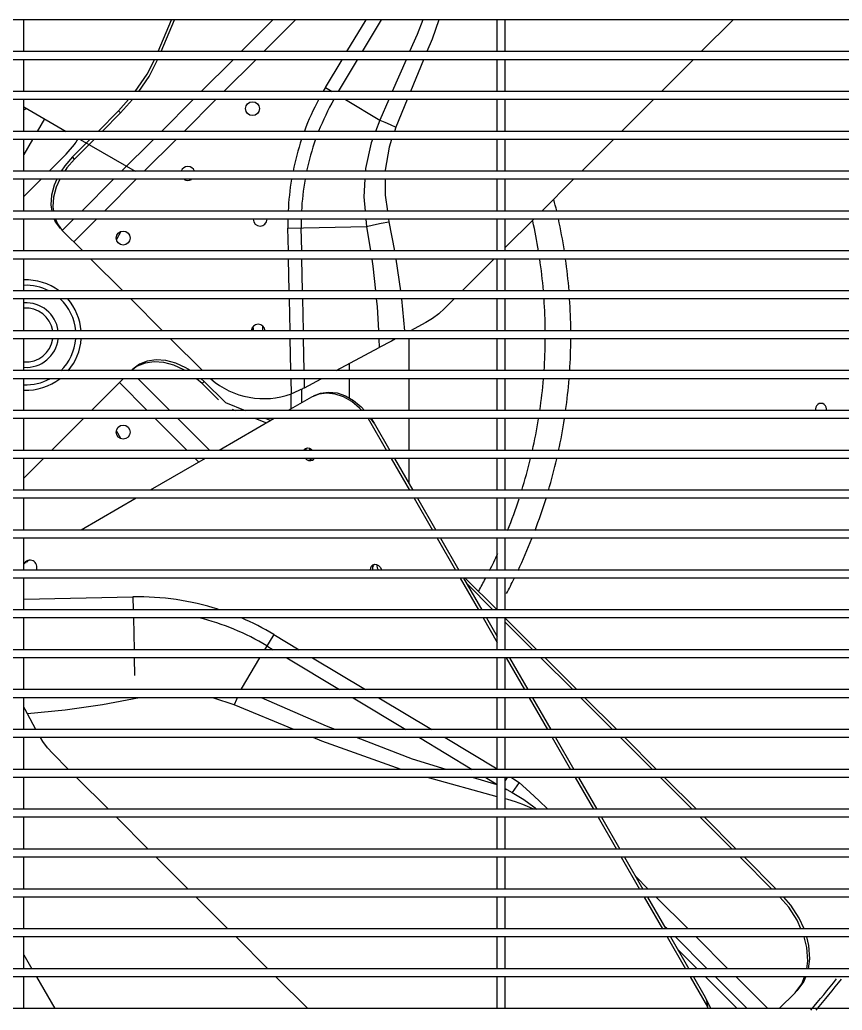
# Model space of a CAD drawing. Header units: metres. Extents: x -367 to 374, y -238 to 224.
# Drawn here: x 358.4596 to 358.7653, y 198.6526 to 199.0206 of the extents above; entities that cross this region are included whole.
import ezdxf
from ezdxf.enums import TextEntityAlignment as Align

# ---------------------------------------------------------------- set-up
doc = ezdxf.new("R2010")
doc.units = ezdxf.units.M
for name, color, linetype in [('ELE-ALIMENTADORES', 160, 'Continuous'), ('LA_BAU_BASES GERAIS_R00$0$ARQ-XREF-ATT', 8, 'Continuous'), ('LA_BAU_BASES GERAIS_R00$0$BASE', 253, 'Continuous'), ('LA_BAU_BASES GERAIS_R00$0$dutos', 31, 'Continuous')]:
    doc.layers.add(name, color=color, linetype=linetype)
doc.styles.add('LA_BAU_BASES GERAIS_R00$0$R60-125-RS', font='romans.shx', dxfattribs={"height": 0.19})
doc.styles.add('LA_BAU_BASES GERAIS_R00$0$R80-100-RS', font='romans.shx', dxfattribs={"height": 0.203})

# ---------------------------------------------------------------- blocks, each defined once
blk = doc.blocks.new('LA_BAU_BASES GERAIS_R00$0$A$C2E3D5B4E')
at = {"layer": 'LA_BAU_BASES GERAIS_R00$0$dutos', "color": 251}
for p, q in [((-7.868381703277805, 21.07064130551078), (-8.714315808806987, 21.07064130551078)), ((-8.288918694490576, 21.05882130551078), (-8.288918694490576, 21.07064130551078)), ((-8.238966934415657, 21.05882130551078), (-8.23400012191928, 21.07064130551078)), ((-8.23786627623565, 21.05882130551078), (-8.232899463739273, 21.07064130551078)), ((-8.208145084177886, 21.05882130551078), (-8.196325084177829, 21.07064130551078)), ((-8.199695084178188, 21.05882130551078), (-8.187875084178245, 21.07064130551078)), ((-8.168817129685863, 21.05882130551078), (-8.161714957169124, 21.07064130551078)), ((-8.163029007134924, 21.05882130551078), (-8.155926834617162, 21.07064130551078)), ((-8.11291869448985, 21.05882130551078), (-8.11291869448985, 21.07064130551078)), ((-8.109918694489807, 21.05882130551078), (-8.109918694489807, 21.07064130551078)), ((-8.037060524504454, 21.05882130551078), (-8.025240524504397, 21.07064130551078)), ((-7.868381703277805, 21.05882130551078), (-8.714315808806987, 21.05882130551078)), ((-7.868381703277805, 21.05582130551078), (-8.714315808806987, 21.05582130551078)), ((-8.288918694490576, 21.04400130551078), (-8.288918694490576, 21.05582130551078)), ((-8.222965084177872, 21.04400130551078), (-8.211145084177815, 21.05582130551078)), ((-8.214515084178174, 21.04400130551078), (-8.202695084178231, 21.05582130551078)), ((-8.17681599287971, 21.0455089616166), (-8.1706197115426, 21.05582130551078)), ((-8.171933761508399, 21.04400130551078), (-8.16483158899166, 21.05582130551078)), ((-8.146800689727002, 21.05582130551078), (-8.151959697860434, 21.04400130551078)), ((-8.140304104704796, 21.05582130551078), (-8.145179138621074, 21.04400130551078)), ((-8.11291869448985, 21.04400130551078), (-8.11291869448985, 21.05582130551078)), ((-8.109918694489807, 21.04400130551078), (-8.109918694489807, 21.05582130551078)), ((-8.05188052450444, 21.04400130551078), (-8.040060524504383, 21.05582130551078)), ((-7.868381703277805, 21.04400130551078), (-8.714315808806987, 21.04400130551078)), ((-8.17681599287971, 21.0455089616166), (-8.17430683175644, 21.04400130551078)), ((-7.868381703277805, 21.04100130551078), (-8.714315808806987, 21.04100130551078)), ((-8.288918694490576, 21.02918130551078), (-8.288918694490576, 21.04100130551078)), ((-8.253710605129868, 21.03680578455878), (-8.250003943439651, 21.04100130551078)), ((-8.25293560512955, 21.03603078455951), (-8.248544245915355, 21.04100130551078)), ((-8.237785084177858, 21.02918130551078), (-8.225965084177801, 21.04100130551078)), ((-8.229335084178274, 21.02918130551078), (-8.217515084178217, 21.04100130551078)), ((-8.16931399330872, 21.04100130551078), (-8.156602684976406, 21.03336358091733)), ((-8.15326909078874, 21.04100130551078), (-8.156602684976406, 21.03336358091733)), ((-8.14641645687459, 21.04100130551078), (-8.15062982086772, 21.03078558942605)), ((-8.11291869448985, 21.02918130551078), (-8.11291869448985, 21.04100130551078)), ((-8.109918694489807, 21.02918130551078), (-8.109918694489807, 21.04100130551078)), ((-8.066700524504427, 21.02918130551078), (-8.05488052450437, 21.04100130551078)), ((-8.288918694490576, 21.03825336550205), (-8.273205425654965, 21.02918130551078)), ((-8.261335084177858, 21.02918130551078), (-8.253710605129868, 21.03680578455878)), ((-8.259785084178247, 21.02918130551078), (-8.25293560512955, 21.03603078455951)), ((-8.25293560512955, 21.03603078455951), (-8.253710605129868, 21.03680578455878)), ((-8.281266149746557, 21.03383516673442), (-8.283953057777126, 21.02918130551078)), ((-8.156602684976406, 21.03336358091733), (-8.158208285984415, 21.02918130551078)), ((-7.868381703277805, 21.02918130551078), (-8.714315808806987, 21.02918130551078)), ((-8.15062982086772, 21.03078558942605), (-8.151172980816796, 21.02918130551078)), ((-7.868381703277805, 21.02618130551078), (-8.714315808806987, 21.02618130551078)), ((-8.288918694490576, 21.01436130551078), (-8.288918694490576, 21.02618130551078)), ((-8.285685108584403, 21.02618130551078), (-8.288918694490576, 21.02058057043151)), ((-8.270840089244416, 21.01967630044424), (-8.264335084177901, 21.02618130551078)), ((-8.270065089243985, 21.01890130044496), (-8.262785084178176, 21.02618130551078)), ((-8.268009273231996, 21.02618130551078), (-8.247536432686616, 21.01436130551078)), ((-8.252605084177844, 21.01436130551078), (-8.240785084177901, 21.02618130551078)), ((-8.24415508417826, 21.01436130551078), (-8.232335084178203, 21.02618130551078)), ((-8.11291869448985, 21.01436130551078), (-8.11291869448985, 21.02618130551078)), ((-8.109918694489807, 21.01436130551078), (-8.109918694489807, 21.02618130551078)), ((-8.081520524504413, 21.01436130551078), (-8.069700524504356, 21.02618130551078)), ((-8.273224865554539, 21.02064686319333), (-8.270158540818215, 21.02423888693733)), ((-8.279510423237184, 21.01436130551078), (-8.273224865554539, 21.02064686319333)), ((-8.270065089243985, 21.01890130044496), (-8.270840089244416, 21.01967630044424)), ((-7.868381703277805, 21.01436130551078), (-8.714315808806987, 21.01436130551078)), ((-7.868381703277805, 21.01136130551078), (-8.714315808806987, 21.01136130551078)), ((-8.288918694490576, 21.00495303425733), (-8.282510423237113, 21.01136130551078)), ((-8.288918694490576, 20.99954130551078), (-8.288918694490576, 21.01136130551078)), ((-8.26742508417783, 20.99954130551078), (-8.255605084177887, 21.01136130551078)), ((-8.258975084178246, 20.99954130551078), (-8.247155084178189, 21.01136130551078)), ((-8.11291869448985, 20.99954130551078), (-8.11291869448985, 21.01136130551078)), ((-8.109918694489807, 20.99954130551078), (-8.109918694489807, 21.01136130551078)), ((-8.096340524504399, 20.99954130551078), (-8.084520524504455, 21.01136130551078)), ((-7.868381703277805, 20.99954130551078), (-8.714315808806987, 20.99954130551078)), ((-7.868381703277805, 20.99654130551078), (-8.714315808806987, 20.99654130551078)), ((-8.288918694490576, 20.98472130551078), (-8.288918694490576, 20.99654130551078)), ((-8.277168370782192, 20.99654130551078), (-8.276468521085121, 20.99478985568788)), ((-8.274621438430586, 20.99234495125805), (-8.270425084177873, 20.99654130551078)), ((-8.270396438430225, 20.98811995125878), (-8.261975084178175, 20.99654130551078)), ((-8.16177544441382, 20.99654130551078), (-8.161524934468048, 20.99377812981987)), ((-8.153352939340039, 20.99654130551078), (-8.1532173256644, 20.9955991210326)), ((-8.1532173256644, 20.9955991210326), (-8.15114512012326, 20.98472130551078)), ((-8.11291869448985, 20.98472130551078), (-8.11291869448985, 20.99654130551078)), ((-8.109918694489807, 20.98472130551078), (-8.109918694489807, 20.99654130551078)), ((-8.109918694489807, 20.98596313552533), (-8.099340524504441, 20.99654130551078)), ((-8.276468521085121, 20.99478985568788), (-8.274621438430586, 20.99234495125805)), ((-8.274621438430586, 20.99234495125805), (-8.266997792682218, 20.98472130551078)), ((-8.252836562266566, 20.99196395831623), (-8.254536867001889, 20.98901894412605)), ((-8.190742954543339, 20.99316552629188), (-8.161524934468048, 20.99377812981987)), ((-8.190565907658197, 20.98472130551078), (-8.190742954543339, 20.99316552629188)), ((-8.185603427880778, 20.98472130551078), (-8.185782655313119, 20.99326952706933)), ((-8.161524934468048, 20.99377812981987), (-8.16008121382663, 20.98472130551078)), ((-7.868381703277805, 20.98472130551078), (-8.714315808806987, 20.98472130551078)), ((-7.868381703277805, 20.98172130551078), (-8.714315808806987, 20.98172130551078)), ((-8.288918694490576, 20.96990130551078), (-8.288918694490576, 20.98172130551078)), ((-8.263997792682176, 20.98172130551078), (-8.252177792682232, 20.96990130551078)), ((-8.19025518214437, 20.96990130551078), (-8.190503007756774, 20.98172130551078)), ((-8.185292702368088, 20.96990130551078), (-8.185540527979356, 20.98172130551078)), ((-8.150583094799686, 20.98172130551078), (-8.148925579003276, 20.96990130551078)), ((-8.12598052450437, 20.96990130551078), (-8.114160524504427, 20.98172130551078)), ((-8.11291869448985, 20.96990130551078), (-8.11291869448985, 20.98172130551078)), ((-8.109918694489807, 20.96990130551078), (-8.109918694489807, 20.98172130551078)), ((-7.868381703277805, 20.96990130551078), (-8.714315808806987, 20.96990130551078)), ((-7.868381703277805, 20.96690130551078), (-8.714315808806987, 20.96690130551078)), ((-8.288918694490576, 20.95508130551078), (-8.288918694490576, 20.96690130551078)), ((-8.24917779268219, 20.96690130551078), (-8.237357792682246, 20.95508130551078)), ((-8.189944456630542, 20.95508130551078), (-8.190192282242947, 20.96690130551078)), ((-8.18498197685426, 20.95508130551078), (-8.185229802466552, 20.96690130551078)), ((-8.148555230552347, 20.96690130551078), (-8.14742610852511, 20.95508130551078)), ((-8.132510616098898, 20.96337121391733), (-8.128980524504414, 20.96690130551078)), ((-8.11291869448985, 20.95508130551078), (-8.11291869448985, 20.96690130551078)), ((-8.109918694489807, 20.95508130551078), (-8.109918694489807, 20.96690130551078)), ((-7.868381703277805, 20.95508130551078), (-8.714315808806987, 20.95508130551078)), ((-8.139500824843367, 20.95817028435442), (-8.145237499838913, 20.95508130551078)), ((-7.868381703277805, 20.95208130551078), (-8.714315808806987, 20.95208130551078)), ((-8.288918694490576, 20.94026130551078), (-8.288918694490576, 20.95208130551078)), ((-8.234357792682204, 20.95208130551078), (-8.22253779268226, 20.94026130551078)), ((-8.189633731117851, 20.94026130551078), (-8.18988155672912, 20.95208130551078)), ((-8.184671251341456, 20.94026130551078), (-8.184919076952724, 20.95208130551078)), ((-8.156963859518896, 20.95208130551078), (-8.156786811523261, 20.94886244537296)), ((-8.150739561608361, 20.95208130551078), (-8.152202602932789, 20.95123458217915)), ((-8.145672775237813, 20.94026130551078), (-8.145672775237813, 20.95208130551078)), ((-8.11291869448985, 20.94026130551078), (-8.11291869448985, 20.95208130551078)), ((-8.109918694489807, 20.94026130551078), (-8.109918694489807, 20.95208130551078)), ((-8.172760356982621, 20.94026130551078), (-8.156786811523261, 20.94886244537296)), ((-7.868381703277805, 20.94026130551078), (-8.714315808806987, 20.94026130551078)), ((-8.246755971251673, 20.94186613210532), (-8.248880211680444, 20.94026130551078)), ((-8.167902775237849, 20.94026130551078), (-8.167902775237849, 20.94287692644933)), ((-7.868381703277805, 20.93726130551078), (-8.714315808806987, 20.93726130551078)), ((-8.288918694490576, 20.92544130551078), (-8.288918694490576, 20.93726130551078)), ((-8.251958619621519, 20.93726130551078), (-8.263778619621462, 20.92544130551078)), ((-8.246443131741444, 20.93726130551078), (-8.2346231317415, 20.92544130551078)), ((-8.222644526495628, 20.93546270026424), (-8.224712409192762, 20.93726130551078)), ((-8.221869526495311, 20.9362377002646), (-8.223046380383721, 20.93726130551078)), ((-8.189452863011638, 20.93163483227842), (-8.189570831216429, 20.93726130551078)), ((-8.184538281798268, 20.93391934599442), (-8.184608351438897, 20.93726130551078)), ((-8.184538281798268, 20.93391934599442), (-8.178331785553837, 20.93726130551078)), ((-8.167902775237849, 20.93004333101296), (-8.167902775237849, 20.93726130551078)), ((-8.145672775237813, 20.92544130551078), (-8.145672775237813, 20.93726130551078)), ((-8.11291869448985, 20.92544130551078), (-8.11291869448985, 20.93726130551078)), ((-8.109918694489807, 20.92544130551078), (-8.109918694489807, 20.93726130551078)), ((-8.253425875681842, 20.93579404945041), (-8.243073131742221, 20.92544130551078)), ((-8.222644526495628, 20.93546270026424), (-8.221869526495311, 20.9362377002646)), ((-8.222644526495628, 20.93546270026424), (-8.216574846283265, 20.92939302005296)), ((-8.221869526495311, 20.9362377002646), (-8.214010213100437, 20.92837838686969)), ((-8.185549107959673, 20.9283686569446), (-8.185549107959673, 20.93342094258278)), ((-8.181991665734927, 20.93042254717042), (-8.190619429374237, 20.92544130551078)), ((-8.189574107959288, 20.92604482211078), (-8.189574107959288, 20.93163483227842)), ((-8.17930876846117, 20.93152365987551), (-8.181991665734927, 20.93042254717042)), ((-7.868381703277805, 20.92544130551078), (-8.714315808806987, 20.92544130551078)), ((-8.214010213100437, 20.92837838686969), (-8.206586312087666, 20.92544130551078)), ((-8.211507640314267, 20.92587581408242), (-8.210409356598234, 20.92544130551078)), ((-7.868381703277805, 20.92244130551078), (-8.714315808806987, 20.92244130551078)), ((-8.288918694490576, 20.91062130551078), (-8.288918694490576, 20.92244130551078)), ((-8.266778619621505, 20.92244130551078), (-8.278598619621448, 20.91062130551078)), ((-8.240073131742179, 20.92244130551078), (-8.228253131742235, 20.91062130551078)), ((-8.231623131741458, 20.92244130551078), (-8.219803131741514, 20.91062130551078)), ((-8.195815581797092, 20.92244130551078), (-8.216288422342586, 20.91062130551078)), ((-8.202826419553844, 20.92244130551078), (-8.198666284242222, 20.92079545168642)), ((-8.199003375044413, 20.92244130551078), (-8.197111782096727, 20.92169294391878)), ((-8.160945670398178, 20.92244130551078), (-8.154121390216005, 20.91062130551078)), ((-8.159858727772075, 20.92244130551078), (-8.158727352934534, 20.92076019548133)), ((-8.145672775237813, 20.91062130551078), (-8.145672775237813, 20.92244130551078)), ((-8.11291869448985, 20.91062130551078), (-8.11291869448985, 20.92244130551078)), ((-8.109918694489807, 20.91062130551078), (-8.109918694489807, 20.92244130551078)), ((-8.252826065012414, 20.91497666691442), (-8.254535699327676, 20.91793784041042)), ((-8.158727352150208, 20.92076019412097), (-8.152873662081447, 20.91062130551078)), ((-7.868381703277805, 20.91062130551078), (-8.714315808806987, 20.91062130551078)), ((-7.868381703277805, 20.90762130551078), (-8.714315808806987, 20.90762130551078)), ((-8.28159861962149, 20.90762130551078), (-8.288918694490576, 20.90030123064169)), ((-8.288918694490576, 20.89580130551078), (-8.288918694490576, 20.90762130551078)), ((-8.221484574764418, 20.90762130551078), (-8.241957415309912, 20.89580130551078)), ((-8.225253131742193, 20.90762130551078), (-8.223873744152456, 20.90624191792205)), ((-8.181080833152805, 20.90734156444096), (-8.181579841586995, 20.90687348286169)), ((-8.180965303645849, 20.90762130551078), (-8.181080833152805, 20.90734156444096)), ((-8.152389339408728, 20.90762130551078), (-8.145565059226556, 20.89580130551078)), ((-8.15114161127417, 20.90762130551078), (-8.144317331091997, 20.89580130551078)), ((-8.145672775237813, 20.89814900363951), (-8.145672775237813, 20.90762130551078)), ((-8.11291869448985, 20.89580130551078), (-8.11291869448985, 20.90762130551078)), ((-8.109918694489807, 20.89580130551078), (-8.109918694489807, 20.90762130551078)), ((-7.868381703277805, 20.89580130551078), (-8.714315808806987, 20.89580130551078)), ((-7.868381703277805, 20.89280130551078), (-8.714315808806987, 20.89280130551078)), ((-8.288918694490576, 20.88098130551078), (-8.288918694490576, 20.89280130551078)), ((-8.247153567732767, 20.89280130551078), (-8.267626408278261, 20.88098130551078)), ((-8.143833008419278, 20.89280130551078), (-8.137008728237106, 20.88098130551078)), ((-8.14258528028472, 20.89280130551078), (-8.135761000102548, 20.88098130551078)), ((-8.11291869448985, 20.88098130551078), (-8.11291869448985, 20.89280130551078)), ((-8.109918694489807, 20.88098130551078), (-8.109918694489807, 20.89280130551078)), ((-7.868381703277805, 20.88098130551078), (-8.714315808806987, 20.88098130551078)), ((-7.868381703277805, 20.87798130551078), (-8.714315808806987, 20.87798130551078)), ((-8.288918694490576, 20.86616130551078), (-8.288918694490576, 20.87798130551078)), ((-8.135276677429829, 20.87798130551078), (-8.128452397247656, 20.86616130551078)), ((-8.13402894929527, 20.87798130551078), (-8.127204669113098, 20.86616130551078)), ((-8.11291869448985, 20.86616130551078), (-8.11291869448985, 20.87798130551078)), ((-8.109918694489807, 20.86616130551078), (-8.109918694489807, 20.87798130551078)), ((-8.287103580217831, 20.86973615504896), (-8.288631902157476, 20.86885377796533)), ((-7.868381703277805, 20.86616130551078), (-8.714315808806987, 20.86616130551078)), ((-7.868381703277805, 20.86316130551078), (-8.714315808806987, 20.86316130551078)), ((-8.288918694490576, 20.85134130551078), (-8.288918694490576, 20.86316130551078)), ((-8.12672034644038, 20.86316130551078), (-8.119896066258207, 20.85134130551078)), ((-8.125472618305821, 20.86316130551078), (-8.118648338123649, 20.85134130551078)), ((-8.124793131741512, 20.86316130551078), (-8.112973131741455, 20.85134130551078)), ((-8.11291869448985, 20.85134130551078), (-8.11291869448985, 20.86316130551078)), ((-8.109918694489807, 20.85134130551078), (-8.109918694489807, 20.86316130551078)), ((-8.124283474837853, 20.86110164860641), (-8.114523131742203, 20.85134130551078)), ((-8.288918694490576, 20.85529061190388), (-8.248380300647682, 20.85614056556351)), ((-8.248380300647682, 20.85614056556351), (-8.248279676320067, 20.85134130551078)), ((-7.868381703277805, 20.85134130551078), (-8.714315808806987, 20.85134130551078)), ((-7.868381703277805, 20.84834130551078), (-8.714315808806987, 20.84834130551078)), ((-8.288918694490576, 20.83652130551078), (-8.288918694490576, 20.84834130551078)), ((-8.24821677641853, 20.84834130551078), (-8.24796895080624, 20.83652130551078)), ((-8.11816401545093, 20.84834130551078), (-8.11291869448985, 20.8392561431046)), ((-8.116916287316371, 20.84834130551078), (-8.11291869448985, 20.84141727162824)), ((-8.11291869448985, 20.83652130551078), (-8.11291869448985, 20.84834130551078)), ((-8.109918694489807, 20.83652130551078), (-8.109918694489807, 20.84834130551078)), ((-8.109918694489807, 20.84828686825914), (-8.09815313174147, 20.83652130551078)), ((-8.109918694489807, 20.84673686825951), (-8.099703131742217, 20.83652130551078)), ((-8.196036865324004, 20.84221360389987), (-8.199457143257177, 20.83652130551078)), ((-8.196036865324004, 20.84221360389987), (-8.186563289908008, 20.83652130551078)), ((-8.198592169760445, 20.83796086315369), (-8.196196343512042, 20.83652130551078)), ((-7.868381703277805, 20.83652130551078), (-8.714315808806987, 20.83652130551078)), ((-7.868381703277805, 20.83352130551078), (-8.714315808806987, 20.83352130551078)), ((-8.288918694490576, 20.82170130551078), (-8.288918694490576, 20.83352130551078)), ((-8.247906050904817, 20.83352130551078), (-8.247767697119684, 20.82692254548824)), ((-8.201259725114937, 20.83352130551078), (-8.208182246022261, 20.82200029599769)), ((-8.191203505064436, 20.83352130551078), (-8.171531721583278, 20.82170130551078)), ((-8.181570451460402, 20.83352130551078), (-8.161898667979358, 20.82170130551078)), ((-8.11291869448985, 20.82170130551078), (-8.11291869448985, 20.83352130551078)), ((-8.109918694489807, 20.82170130551078), (-8.109918694489807, 20.83352130551078)), ((-8.10960768446148, 20.83352130551078), (-8.102783404279307, 20.82170130551078)), ((-8.108359956326922, 20.83352130551078), (-8.10153567614475, 20.82170130551078)), ((-8.096703131742174, 20.83352130551078), (-8.084883131742231, 20.82170130551078)), ((-8.09515313174154, 20.83352130551078), (-8.083333131741483, 20.82170130551078)), ((-7.868381703277805, 20.82170130551078), (-8.714315808806987, 20.82170130551078)), ((-7.868381703277805, 20.81870130551078), (-8.714315808806987, 20.81870130551078)), ((-8.288918694490576, 20.80688130551078), (-8.288918694490576, 20.81870130551078)), ((-8.20818224785387, 20.8220002929486), (-8.208308247734976, 20.82170130551078)), ((-8.207497217532818, 20.82170130551078), (-8.208182246022261, 20.82200029599769)), ((-8.166538883135672, 20.81870130551078), (-8.146867099654628, 20.80688130551078)), ((-8.156905829532775, 20.81870130551078), (-8.137234046050594, 20.80688130551078)), ((-8.11291869448985, 20.80688130551078), (-8.11291869448985, 20.81870130551078)), ((-8.109918694489807, 20.80688130551078), (-8.109918694489807, 20.81870130551078)), ((-8.10105135347203, 20.81870130551078), (-8.094227073289858, 20.80688130551078)), ((-8.099803625337472, 20.81870130551078), (-8.0929793451553, 20.80688130551078)), ((-8.081883131742188, 20.81870130551078), (-8.070063131742245, 20.80688130551078)), ((-8.08033313174144, 20.81870130551078), (-8.068513131741497, 20.80688130551078)), ((-8.188584553074179, 20.80688130551078), (-8.210760237514592, 20.81602743188787)), ((-8.284443241626263, 20.80688130551078), (-8.287585350611721, 20.81271665077042)), ((-7.868381703277805, 20.80688130551078), (-8.714315808806987, 20.80688130551078)), ((-7.868381703277805, 20.80388130551078), (-8.714315808806987, 20.80388130551078)), ((-8.288918694490576, 20.79206130551078), (-8.288918694490576, 20.80388130551078)), ((-8.141874261208045, 20.80388130551078), (-8.122202477725864, 20.79206130551078)), ((-8.132241207604011, 20.80388130551078), (-8.11291869448985, 20.79227116832023)), ((-8.11291869448985, 20.79206130551078), (-8.11291869448985, 20.80388130551078)), ((-8.109918694489807, 20.79206130551078), (-8.109918694489807, 20.80388130551078)), ((-8.09249502248258, 20.80388130551078), (-8.085670742300408, 20.79206130551078)), ((-8.091247294348022, 20.80388130551078), (-8.08442301416585, 20.79206130551078)), ((-8.067063131742202, 20.80388130551078), (-8.055243131742259, 20.79206130551078)), ((-8.065513131741454, 20.80388130551078), (-8.053693131741511, 20.79206130551078)), ((-8.278174613023339, 20.79790822711914), (-8.272327691414944, 20.79206130551078)), ((-7.868381703277805, 20.79206130551078), (-8.714315808806987, 20.79206130551078)), ((-7.868381703277805, 20.78906130551078), (-8.714315808806987, 20.78906130551078)), ((-8.288918694490576, 20.77724130551078), (-8.288918694490576, 20.78906130551078)), ((-8.269327691414901, 20.78906130551078), (-8.257507691414958, 20.77724130551078)), ((-8.11291869448985, 20.78189009637769), (-8.138804645723667, 20.78906130551078)), ((-8.11291869448985, 20.78626048152933), (-8.12207782396547, 20.78906130551078)), ((-8.117209639279281, 20.78906130551078), (-8.11291869448985, 20.78648304576824)), ((-8.11291869448985, 20.77724130551078), (-8.11291869448985, 20.78906130551078)), ((-8.109210254253526, 20.78906130551078), (-8.109918694489807, 20.78790152684788)), ((-8.109918694489807, 20.77724130551078), (-8.109918694489807, 20.78906130551078)), ((-8.083938691493131, 20.78906130551078), (-8.077114411310959, 20.77724130551078)), ((-8.082690963358573, 20.78906130551078), (-8.0758666831764, 20.77724130551078)), ((-8.052243131742216, 20.78906130551078), (-8.040423131742273, 20.77724130551078)), ((-8.050693131741468, 20.78906130551078), (-8.038873131741525, 20.77724130551078)), ((-8.104776365275256, 20.78714453904387), (-8.107360137837532, 20.78349675187479)), ((-7.868381703277805, 20.77724130551078), (-8.714315808806987, 20.77724130551078)), ((-7.868381703277805, 20.77424130551078), (-8.714315808806987, 20.77424130551078)), ((-8.288918694490576, 20.76242130551078), (-8.288918694490576, 20.77424130551078)), ((-8.254507691414915, 20.77424130551078), (-8.242687691414972, 20.76242130551078)), ((-8.11291869448985, 20.76242130551078), (-8.11291869448985, 20.77424130551078)), ((-8.109918694489807, 20.76242130551078), (-8.109918694489807, 20.77424130551078)), ((-8.075382360503681, 20.77424130551078), (-8.068558080322532, 20.76242130551078)), ((-8.074134632369123, 20.77424130551078), (-8.067310352188088, 20.76242130551078)), ((-8.03742313174223, 20.77424130551078), (-8.025603131742173, 20.76242130551078)), ((-8.035873131741482, 20.77424130551078), (-8.024053131741539, 20.76242130551078)), ((-7.868381703277805, 20.76242130551078), (-8.714315808806987, 20.76242130551078)), ((-7.868381703277805, 20.75942130551078), (-8.714315808806987, 20.75942130551078)), ((-8.288918694490576, 20.74760130551078), (-8.288918694490576, 20.75942130551078)), ((-8.239687691414929, 20.75942130551078), (-8.227867691414986, 20.74760130551078)), ((-8.11291869448985, 20.74760130551078), (-8.11291869448985, 20.75942130551078)), ((-8.109918694489807, 20.74760130551078), (-8.109918694489807, 20.75942130551078)), ((-8.066826029514232, 20.75942130551078), (-8.060001749333082, 20.74760130551078)), ((-8.065578301379674, 20.75942130551078), (-8.058754021198638, 20.74760130551078)), ((-8.022603131742244, 20.75942130551078), (-8.010783131742187, 20.74760130551078)), ((-8.021053131741496, 20.75942130551078), (-8.00923313174144, 20.74760130551078)), ((-8.061446306263292, 20.7522644800326), (-8.05678313174144, 20.74760130551078)), ((-7.868381703277805, 20.74760130551078), (-8.714315808806987, 20.74760130551078)), ((-7.868381703277805, 20.74460130551078), (-8.714315808806987, 20.74460130551078)), ((-8.288918694490576, 20.73278130551078), (-8.288918694490576, 20.74460130551078)), ((-8.224867691414943, 20.74460130551078), (-8.213047691415, 20.73278130551078)), ((-8.11291869448985, 20.73278130551078), (-8.11291869448985, 20.74460130551078)), ((-8.109918694489807, 20.73278130551078), (-8.109918694489807, 20.74460130551078)), ((-8.058269698524782, 20.74460130551078), (-8.051445418343633, 20.73278130551078)), ((-8.057021970390224, 20.74460130551078), (-8.050197690209075, 20.73278130551078)), ((-8.053783131741511, 20.74460130551078), (-8.041963131741454, 20.73278130551078)), ((-8.05095359656218, 20.73409057372096), (-8.04964432865745, 20.73278130551078)), ((-7.868381703277805, 20.73278130551078), (-8.714315808806987, 20.73278130551078)), ((-7.868381703277805, 20.72978130551078), (-8.714315808806987, 20.72978130551078)), ((-8.288918694490576, 20.71796130551078), (-8.288918694490576, 20.72978130551078)), ((-8.210047691414957, 20.72978130551078), (-8.1982276914149, 20.71796130551078)), ((-8.11291869448985, 20.71796130551078), (-8.11291869448985, 20.72978130551078)), ((-8.109918694489807, 20.71796130551078), (-8.109918694489807, 20.72978130551078)), ((-8.049713367535333, 20.72978130551078), (-8.042889087354183, 20.71796130551078)), ((-8.048465639400774, 20.72978130551078), (-8.041641359219625, 20.71796130551078)), ((-8.046644329357832, 20.72978130551078), (-8.034824332116727, 20.71796130551078)), ((-8.038963131741525, 20.72978130551078), (-8.027143131741468, 20.71796130551078)), ((-8.288918694490576, 20.72313169525151), (-8.285933568582209, 20.71796130551078)), ((-8.04587916930518, 20.72530140789114), (-8.03853906927236, 20.71796130551078)), ((-7.868381703277805, 20.71796130551078), (-8.714315808806987, 20.71796130551078)), ((-7.868381703277805, 20.71496130551078), (-8.714315808806987, 20.71496130551078)), ((-8.288918694490576, 20.70314130551078), (-8.288918694490576, 20.71496130551078)), ((-8.284201517773909, 20.71496130551078), (-8.27737723759276, 20.70314130551078)), ((-8.19522769141497, 20.71496130551078), (-8.183407691414914, 20.70314130551078)), ((-8.11291869448985, 20.70314130551078), (-8.11291869448985, 20.71496130551078)), ((-8.109918694489807, 20.70314130551078), (-8.109918694489807, 20.71496130551078)), ((-8.041157036545883, 20.71496130551078), (-8.034713336551363, 20.70380048973006)), ((-8.039909308411325, 20.71496130551078), (-8.036077944152453, 20.70832518795115)), ((-8.035539070231266, 20.71496130551078), (-8.023719074012433, 20.70314130551078)), ((-8.03182433281711, 20.71496130551078), (-8.020004335577141, 20.70314130551078)), ((-8.024143131741539, 20.71496130551078), (-8.012323131741482, 20.70314130551078)), ((-8.002198783640438, 20.70901695741006), (-8.008074435539697, 20.70314130551078)), ((-7.868381703277805, 20.70314130551078), (-8.714315808806987, 20.70314130551078)), ((-8.034480622034948, 20.70314130551078), (-8.034713336551363, 20.70380048973006))]:
    blk.add_line(p, q, dxfattribs=at)
for points in [[(-8.140626836017873, 21.07064130551078), (-8.142716440541108, 21.0651788843526), (-8.145491296798582, 21.05882130551078)], [(-8.134594488137168, 21.07064130551078), (-8.137166058094635, 21.06342980866314), (-8.13906678645128, 21.05882130551078)], [(-8.24749015799091, 21.04400130551078), (-8.243126051477134, 21.05040570717224), (-8.240396235092362, 21.05582130551078)], [(-8.24618705517571, 21.04400130551078), (-8.24235105147784, 21.04963070717187), (-8.239230584315692, 21.05582130551078)], [(-8.156602681928348, 21.03336357908569), (-8.154690909300712, 21.0325579160646), (-8.152691050112367, 21.03169474239224), (-8.150629820793483, 21.03078558935187)], [(-8.159360004261544, 21.02618130551078), (-8.159842103224037, 21.02492553235914), (-8.161904647226947, 21.01535284296387), (-8.16196375803895, 21.01436130551078)], [(-8.152188686225145, 21.02618130551078), (-8.153168601070547, 21.02328701695696), (-8.154573083161836, 21.01475854763951), (-8.154575579268794, 21.01436130551078)], [(-8.270840089244416, 21.01967630044424), (-8.27366362050077, 21.01643004535696), (-8.275001619898603, 21.01436130551078)], [(-8.270065089243985, 21.01890130044496), (-8.272888620500453, 21.0156550453566), (-8.273725372951276, 21.01436130551078)], [(-8.276644123858546, 21.01136130551078), (-8.277628899521119, 21.00917982163806), (-8.27861826383753, 21.00545447503806), (-8.278885993434187, 21.00185294138133), (-8.278564656024741, 20.99954130551078)], [(-8.27551926973058, 21.01136130551078), (-8.276853899521825, 21.00840482163769), (-8.277843263837099, 21.00467947503769), (-8.27811099343387, 21.00107794138096), (-8.277897387738221, 20.99954130551078)], [(-8.162142603966231, 21.01136130551078), (-8.162529958064397, 21.00486374466169), (-8.162047424888442, 20.99954130551078)], [(-8.154594430038173, 21.01136130551078), (-8.154631726572802, 21.00542575963805), (-8.153784745463668, 20.99954130551078)], [(-8.277633693902999, 20.99654130551078), (-8.277243521084415, 20.99556485568824), (-8.27539643842988, 20.99311995125841)], [(-8.161524934468048, 20.99377812981987), (-8.158896730356787, 20.99439878909732), (-8.156106919030549, 20.99501030344096), (-8.153217325674177, 20.99559912104242)], [(-8.159602993009912, 20.98172130551078), (-8.15917794077859, 20.9790548454846), (-8.15822801797708, 20.96990130551078)], [(-8.157916688325486, 20.96690130551078), (-8.157623742503688, 20.96407845370424), (-8.157128869478925, 20.95508130551078)], [(-8.132510616098898, 20.96337121391733), (-8.13467032196479, 20.96141192901114), (-8.137003736445536, 20.95967580826096), (-8.139500824843367, 20.95817028435442)], [(-8.152202602932789, 20.95123458217915), (-8.153786552254587, 20.95043384121878), (-8.155322865357448, 20.94963944663078), (-8.156786811523261, 20.94886244537296)], [(-8.226971268875673, 20.94026130551078), (-8.228660008739666, 20.94135353222351), (-8.232366005302538, 20.94302651054242), (-8.236091351902587, 20.94401587485769), (-8.239692885559293, 20.94428360445442), (-8.243032201353458, 20.94381941063406), (-8.24598097125238, 20.94264113210569), (-8.248425875681164, 20.94079404945115)], [(-8.22894453053641, 20.94026130551078), (-8.229435008739983, 20.94057853222424), (-8.233141005302969, 20.94225151054206), (-8.236866351902904, 20.94324087485733), (-8.240467885558587, 20.94350860445405), (-8.243807201352752, 20.94304441063369), (-8.246755971251673, 20.94186613210532)], [(-8.186908750292446, 20.9327327532606), (-8.18774755397419, 20.93232836272533), (-8.188597625804391, 20.9319631469886), (-8.189452863011638, 20.93163483227842)], [(-8.185491593848042, 20.93342094258278), (-8.185973095138593, 20.93318413829623), (-8.18644830467747, 20.93296025141951), (-8.186908750292446, 20.9327327532606)], [(-8.184538281798268, 20.93391934599442), (-8.184850392296426, 20.93375293503987), (-8.1851683834808, 20.93358667520787), (-8.185491593848042, 20.93342094258278)], [(-8.181281397570274, 20.93083262068642), (-8.178605236190947, 20.93193231238424), (-8.17561298006035, 20.93231385317296), (-8.172482948810966, 20.93194633017988), (-8.169387447953113, 20.93088532641988), (-8.166360024085861, 20.92916839785769), (-8.163459676009893, 20.92680946401115), (-8.162223730762548, 20.92544130551078)], [(-8.163311413431984, 20.92544130551078), (-8.164131271916403, 20.92635374307551), (-8.167035464506625, 20.92872798599733), (-8.170068919531332, 20.93045774355878), (-8.173171239477483, 20.9315284366566), (-8.176308716736798, 20.93190249115696), (-8.17930876846117, 20.93152365987551)], [(-8.158727352150208, 20.92076019412097), (-8.15944621646588, 20.9217724715046), (-8.160137684897109, 20.92244130551078)], [(-8.18479870815463, 20.91062130551078), (-8.184679446886548, 20.91090850168424), (-8.184179841587707, 20.91137681496169)], [(-8.183780331605135, 20.91149706132497), (-8.18397331076801, 20.91131620029442), (-8.184259343664735, 20.91062775694751)], [(-8.184179841587707, 20.91137681496169), (-8.18352056753315, 20.91157524631696), (-8.182779169410196, 20.91147429211151), (-8.182058663826183, 20.91109045162315), (-8.181587665033817, 20.91062130551078)], [(-8.182714237775713, 20.91143970058096), (-8.182741054566236, 20.91096993909878), (-8.182670020889077, 20.91062130551078)], [(-8.181579841586995, 20.90687348286169), (-8.18223952116955, 20.90667465223915), (-8.182982503661151, 20.90677430344532), (-8.183705171521865, 20.90715674171079), (-8.184173322116408, 20.90762130551078)], [(-8.183056871189137, 20.90762130551078), (-8.182999332958616, 20.90756421911733), (-8.182276527680415, 20.90718186719624)], [(-8.182276527680415, 20.90718186719624), (-8.18153337705894, 20.90708233399805), (-8.181273738386949, 20.90716061482096)], [(-8.159995487309175, 20.86616130551078), (-8.159965293772075, 20.86691887614169), (-8.159679446887367, 20.86760723149478), (-8.159179841587274, 20.86807554477224)], [(-8.15925934366544, 20.86732648675805), (-8.159292133902227, 20.86650730218496), (-8.159201784753463, 20.86616130551078)], [(-8.158780331604817, 20.86819579113551), (-8.158973310767692, 20.86801493010496), (-8.15925934366544, 20.86732648675805)], [(-8.159179841587274, 20.86807554477224), (-8.158520567532719, 20.8682739761286), (-8.157779169410901, 20.86817302192205), (-8.157058663825865, 20.86778918143369), (-8.156437714424442, 20.86717067454497), (-8.15598893835022, 20.86639099927587), (-8.15592847792334, 20.86616130551078)], [(-8.15771423777528, 20.86813843039151), (-8.157741054565804, 20.86766866890932), (-8.157588480283266, 20.86691983368387), (-8.157259058769455, 20.86618228785006), (-8.15724385206181, 20.86616130551078)], [(-8.245946705906931, 20.8186149366846), (-8.259636140735665, 20.81600712239951), (-8.273518412959334, 20.81406041465951), (-8.287585350611721, 20.81271665077042)], [(-8.210760237514592, 20.81602743188787), (-8.218258809983695, 20.81856621209078), (-8.21907914090366, 20.81870130551078)], [(-8.209586656681836, 20.81870130551078), (-8.209851084548404, 20.8180886611326), (-8.210760237587692, 20.81602743181478)], [(-8.173144429409149, 20.80688130551078), (-8.176366942586924, 20.80811405156242), (-8.200623803288408, 20.81870130551078)], [(-8.287585350371728, 20.81271665101042), (-8.288475237302919, 20.81435892180387), (-8.288918694490576, 20.81515877977587)], [(-8.278174613023339, 20.79790822711914), (-8.280133897929545, 20.80006793298497), (-8.281870018678546, 20.80240134746678), (-8.282762302756055, 20.80388130551078)], [(-8.148664063526894, 20.79206130551078), (-8.178116018277478, 20.80256366911588), (-8.181310757526262, 20.80388130551078)], [(-8.13188828995817, 20.79206130551078), (-8.144425741768032, 20.79589520651624), (-8.165302149546278, 20.80388130551078)], [(-8.107644373748371, 20.78906130551078), (-8.106835823570918, 20.78854921129587), (-8.104776365275256, 20.78714453904497)], [(-8.104776365275256, 20.78714453904497), (-8.100805386681486, 20.78364863557587), (-8.097305594127988, 20.7803826422886), (-8.094211564398165, 20.77734855165551)], [(-8.109918694489807, 20.78489961438278), (-8.109404999660455, 20.78463502579805), (-8.10736013916619, 20.78349674999951)], [(-8.107360137837532, 20.78349675187479), (-8.10307856687973, 20.78083098033551), (-8.099341421795657, 20.77815042499587), (-8.09822265232117, 20.77724130551078)], [(-8.09933839653786, 20.77724130551078), (-8.10081083108696, 20.7779549286006), (-8.103387684050972, 20.77903607923042), (-8.106117208087312, 20.7800156457606), (-8.109002629052384, 20.78088843849333), (-8.109918694489807, 20.78111717130606)], [(-7.999996211055986, 20.73278130551078), (-8.00143585258661, 20.73597041233042), (-8.004561717180763, 20.74080344936242), (-8.007865020604072, 20.74460130551078)], [(-7.998871356926998, 20.73278130551078), (-8.00066085258618, 20.73674541233078), (-8.003786717180446, 20.74157844936169), (-8.006415940267289, 20.74460130551078)], [(-7.997852359416811, 20.71796130551078), (-7.997440299545133, 20.72092558030423), (-7.997805385357879, 20.72583676256242), (-7.998852963060813, 20.72978130551078)], [(-7.997185091130177, 20.71796130551078), (-7.996665299544816, 20.7217005803046), (-7.997030385358585, 20.72661176256278), (-7.997872141314247, 20.72978130551078)], [(-8.002198783640438, 20.70901695741006), (-7.999680034566268, 20.71235091799587), (-7.998636967908737, 20.71496130551078)], [(-8.001423783641144, 20.70979195740933), (-7.998905034565837, 20.71312591799515), (-7.998171644788044, 20.71496130551078)], [(-8.03607794503273, 20.70832518947623), (-8.033557600634936, 20.70317321801078), (-8.033547263575315, 20.70314130551078)], [(-8.036077944152453, 20.70832518795115), (-8.035424904988076, 20.70696394154569), (-8.03496354998913, 20.70545035099042), (-8.034713336551363, 20.70380048973006)]]:
    blk.add_lwpolyline(points, dxfattribs=at)
for centre in [(-8.203928400998961, 21.03761742594169), (-8.252011662119685, 20.98953416482096), (-8.252011662119685, 20.91740927313987)]:
    blk.add_circle(centre, 0.002599999999636362, dxfattribs=at)
for centre, radius, start, end in [((-8.093108767795343, 20.99521258653551), 0.0976556499294545, 149.0000000014226, 149.9924284205152), ((-8.093108767795343, 20.99521258653551), 0.0976556499294545, 151.9666230829674, 159.5891662148171), ((-8.093108767795343, 20.99521258653551), 0.0926942589872727, 150.3472999701249, 158.4642752818608), ((-8.289488321521844, 21.03973874628496), 0.002599999999636362, 282.7350467734652, 307.1985396712827), ((-8.29443806899053, 21.04186006662824), 0.02999999999999999, 324.029249018615, 328.3699787553169), ((-8.093108767795343, 20.99521258653551), 0.0976556499294545, 161.4568842194711, 168.6701526283873), ((-8.093108767795343, 20.99521258653551), 0.0926942589872727, 160.4254977302931, 168.0567301395554), ((-8.227970031559266, 21.01357579538133), 0.002599999999636362, 17.71632146232728, 162.1574391611697), ((-8.227970031559266, 21.01357579538133), 0.002599999999636362, 239.3995204696909, 300.3779447125295), ((-8.093108767795343, 20.99521258653551), 0.0976556499294545, 170.4689616501264, 177.4579754304021), ((-8.093108767795343, 20.99521258653551), 0.0926942589872727, 169.9498565777688, 177.3314831457705), ((-8.290311607960007, 20.95347171897988), 0.2047499999999999, 13.0288772593305, 14.23478238503421), ((-8.20109997387351, 20.99660523263297), 0.002599999999636362, 181.4278524608917, 358.5783454744806), ((-8.093108767795343, 20.99521258653551), 0.0976556499294545, 179.2192310639153, 181.2011236455066), ((-8.093108767795343, 20.99521258653551), 0.0926942589872727, 179.185956000727, 181.2011236455066), ((-8.290311607960007, 20.95347171897988), 0.1952500000003635, 9.224769564813643, 12.53056244829677), ((-8.290311607960007, 20.95347171897988), 0.2047499999999999, 8.789865735494613, 12.17077776069566), ((-8.290311607960007, 20.95347171897988), 0.1952500000003635, 4.836258549600383, 8.324918746481755), ((-8.290311607960007, 20.95347171897988), 0.2047499999999999, 4.611865600896377, 7.931766237371168), ((-8.288074107959687, 20.95347171897988), 0.02050000000036363, 53.33490526368244, 92.36730319641293), ((-8.288074107959687, 20.95347171897988), 0.01849999999963636, 62.89210677256591, 92.63289237981012), ((-8.288074107959687, 20.95347171897988), 0.01849999999963636, 4.996890767876569, 46.68655208138472), ((-8.288074107959687, 20.95347171897988), 0.02050000000036363, 4.511532213468773, 41.03400175614215), ((-8.290311607960007, 20.95347171897988), 0.1952500000003635, 0.4738023446050118, 3.95317024889312), ((-8.290311607960007, 20.95347171897988), 0.2047499999999999, 0.4518188414331217, 3.769750872320019), ((-8.288074107959687, 20.95347171897988), 0.012, 7.729349624495128, 94.05982207408599), ((-8.288074107959687, 20.95347171897988), 0.01000000000036363, 9.296611508743323, 94.8644207287186), ((-8.20180708065459, 20.95488593254314), 0.002599999999636362, 4.375813437353179, 175.6817821311342), ((-8.288074107959687, 20.95347171897988), 0.08419999999963633, 1.106024857356334, 1.814936601675639), ((-8.288074107959687, 20.95347171897988), 0.08449999999963634, 1.09282243524089, 2.201967835185109), ((-8.288074107959687, 20.95347171897988), 0.0880000000003636, 1.05027548816498, 2.285790332169471), ((-8.288074107959687, 20.95347171897988), 0.012, 265.940177925914, 353.3312733316884), ((-8.288074107959687, 20.95347171897988), 0.01000000000036363, 265.136269135002, 351.9973583457567), ((-8.288074107959687, 20.95347171897988), 0.01849999999963636, 314.3100600842989, 355.6877757860889), ((-8.288074107959687, 20.95347171897988), 0.02050000000036363, 319.7813419738076, 356.1027909722657), ((-8.290311607960007, 20.95347171897988), 0.1952500000003635, 356.1113461397171, 359.5907140440312), ((-8.290311607960007, 20.95347171897988), 0.2047499999999999, 356.2917720820131, 359.6097041128494), ((-8.288074107959687, 20.95347171897988), 0.01849999999963636, 267.3671076201899, 298.5865958933926), ((-8.288074107959687, 20.95347171897988), 0.02050000000036363, 267.6326968035871, 307.7262232635441), ((-8.199685760311354, 20.95983568001078), 0.02999999999999999, 229.0206070137181, 289.943697526997), ((-8.290311607960007, 20.95347171897988), 0.1952500000003635, 351.7408222728374, 355.22825783897), ((-8.290311607960007, 20.95347171897988), 0.2047499999999999, 352.1309245277877, 355.4496573534112), ((-7.992550264940405, 20.92609800993769), 0.001999999999636363, 339.0806477846525, 200.9193522153471), ((-8.290311607960007, 20.95347171897988), 0.1952500000003635, 347.2955592286241, 350.8409714544211), ((-8.290311607960007, 20.95347171897988), 0.2047499999999999, 347.8919130035025, 351.2728250291859), ((-8.290311607960007, 20.95347171897988), 0.1952500000003635, 342.7917733366969, 346.3957084096069), ((-8.290311607960007, 20.95347171897988), 0.2047499999999999, 343.625744115825, 347.0338135048318), ((-8.290311607960007, 20.95347171897988), 0.1952500000003635, 338.1727912586849, 341.8567567224426), ((-8.290311607960007, 20.95347171897988), 0.2047499999999999, 339.221073780242, 342.7341104448445), ((-8.290311607960007, 20.95347171897988), 0.2047499999999999, 334.7119655938943, 338.3294401102714), ((-8.290311607960007, 20.95347171897988), 0.1952500000003635, 333.3720477570975, 335.4412942852085), ((-8.28665989439753, 20.86720469167587), 0.002599999999636362, 335.9561068587906, 151.7313040253056), ((-8.288074107959687, 20.95347171897988), 0.08449999999963634, 269.8605777244664, 270.0346051144709), ((-8.288074107959687, 20.95347171897988), 0.08419999999963633, 270.2000811389777, 270.3916089359786), ((-8.290311607960007, 20.95347171897988), 0.1952500000003635, 330.8376179751765, 332.3797690266024), ((-8.290311607960007, 20.95347171897988), 0.2047499999999999, 332.0135019422387, 333.7657266549921), ((-8.246333240404056, 20.75850637881551), 0.0976556499294545, 72.31886716464106, 91.2011236424073), ((-8.246333240404056, 20.75850637881551), 0.0926942589872727, 58.99999999939801, 75.94621178229961), ((-8.246333240404056, 20.75850637881551), 0.0976556499294545, 58.99999999939801, 66.92380740008977), ((-8.28830000000039, 20.9535810000006), 0.3850000000003635, 319.3152916397691, 321.5466927147472), ((-8.28830000000039, 20.9535810000006), 0.3864947102519999, 319.4981283525522, 321.720913825387)]:
    blk.add_arc(centre, radius, start, end, dxfattribs=at)
blk = doc.blocks.new('LA_BAU_BASES GERAIS_R00')
at = {"layer": 'LA_BAU_BASES GERAIS_R00$0$ARQ-XREF-ATT'}
blk.add_blockref('LA_BAU_BASES GERAIS_R00$0$A$C2E3D5B4E', (366.75, 177.95), dxfattribs=at)
at = {"layer": 'LA_BAU_BASES GERAIS_R00$0$BASE', "style": 'LA_BAU_BASES GERAIS_R00$0$R60-125-RS'}
for p in [(242.7815727361595, 218.919159373358), (358.6365727361596, 192.964159373358)]:
    blk.add_attdef('S', text='', height=0.19, rotation=90, dxfattribs=at).set_placement(p, align=Align.MIDDLE_CENTER)
at = {"layer": 'LA_BAU_BASES GERAIS_R00$0$BASE', "style": 'LA_BAU_BASES GERAIS_R00$0$R80-100-RS'}
blk.add_attdef('ACESSO', text='', height=0.203, dxfattribs=at).set_placement((365.922255870473, 191.9868442639211), align=Align.TOP_CENTER)
at = {"layer": 'LA_BAU_BASES GERAIS_R00$0$BASE', "style": 'LA_BAU_BASES GERAIS_R00$0$R60-125-RS'}
blk.add_attdef('S', text='', height=0.19, dxfattribs=at).set_placement((266.114159373358, 180.9134272638404), align=Align.MIDDLE_CENTER)

msp = doc.modelspace()

# ---------------------------------------------------------------- block references
at = {"layer": 'ELE-ALIMENTADORES', "color": 2}
msp.add_blockref('LA_BAU_BASES GERAIS_R00', (0, 0), dxfattribs=at)

doc.saveas('drawing.dxf')
